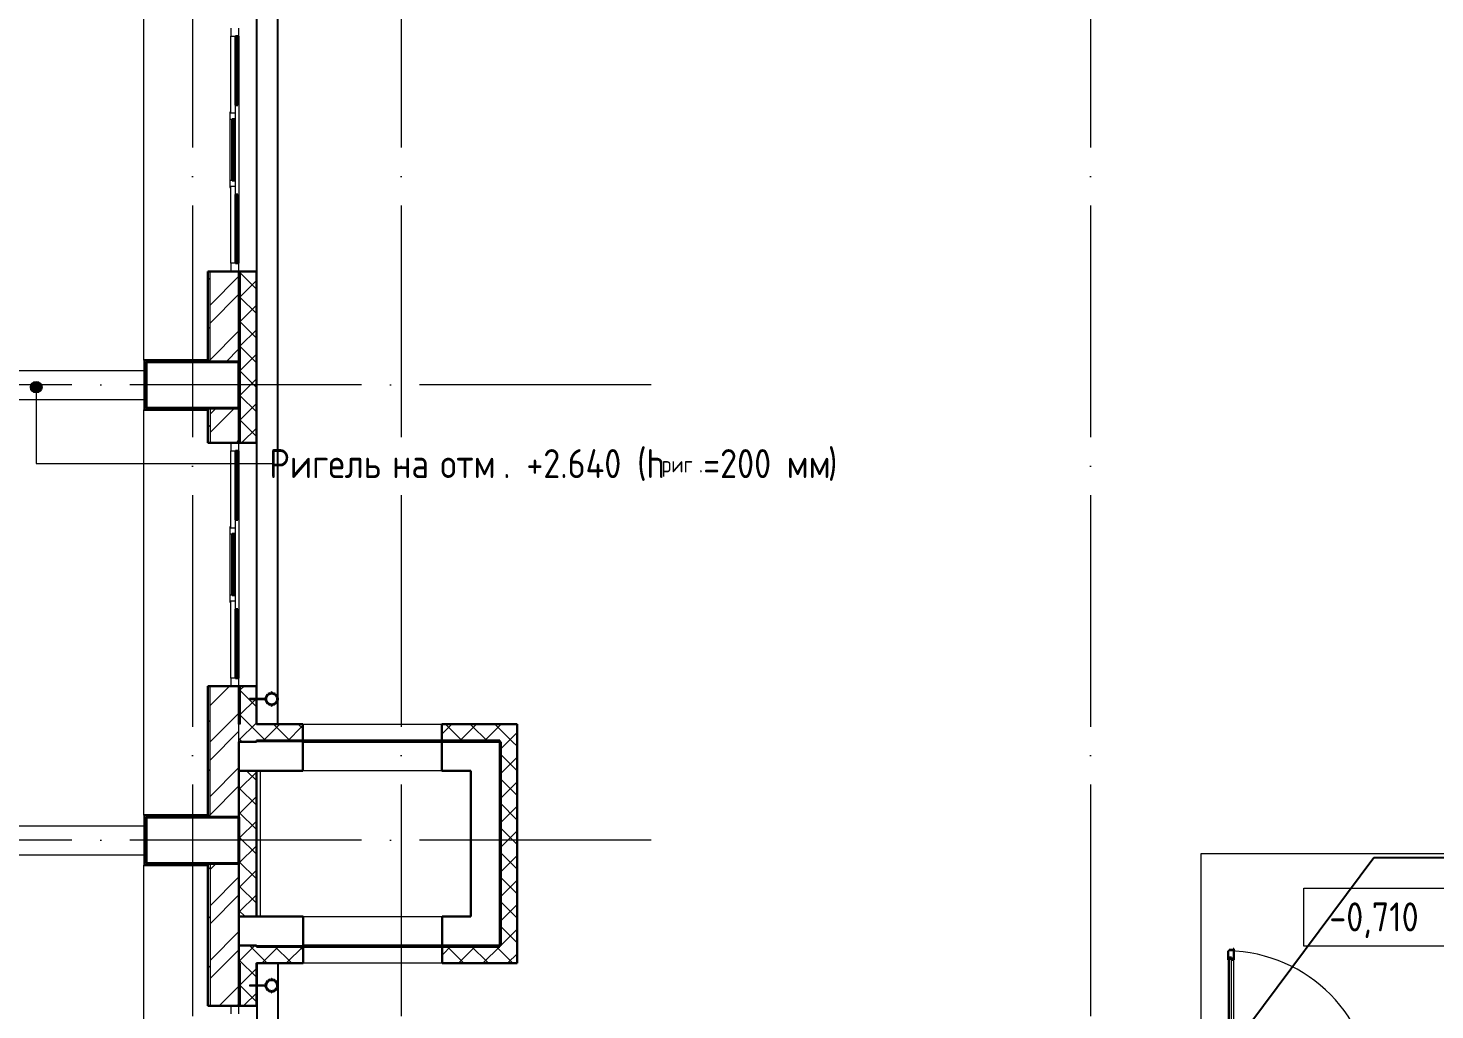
# Model space of a CAD drawing. Header units: millimetres. Extents: x -695119 to 412940, y -249585 to 622758.
# Drawn here: x 13122 to 25263, y 78940 to 87415 of the extents above; entities that cross this region are included whole.
import ezdxf
from ezdxf import colors
from ezdxf.entities.mleader import LeaderData, LeaderLine
from ezdxf.math import Vec2, Vec3

# ---------------------------------------------------------------- set-up
doc = ezdxf.new("R2010")
doc.units = ezdxf.units.MM
for name, pattern in [('ADSK_Линия сетки', [25, 20, -2.5, 0, -2.5]), ('ADSK_Сверху', [450, 300, -150]), ('Сверху', [3.96875, 2.38125, -1.5875])]:
    doc.linetypes.add(name, pattern=pattern)
for name, color, linetype, lineweight in [('_ Окна', 252, 'Continuous', 30), ('Аннотация', 252, 'Continuous', 18), ('Двери', 8, 'Continuous', 9), ('Линии', 7, 'Continuous', 9), ('Несущие колонны', 252, 'Continuous', 18), ('Обобщенные модели', 8, 'Continuous', 18), ('Ограждение', 8, 'Continuous', 9), ('Окна', 252, 'Continuous', 9), ('Оси', 252, 'Continuous', 9), ('Отметки', 252, 'Continuous', 9), ('Перекрытие', 252, 'Continuous', 18), ('Стены внутренние', 252, 'Continuous', 18), ('Стены наружные', 252, 'Continuous', 18), ('Стены штриховка', 7, 'Continuous', 9)]:
    doc.layers.add(name, color=color, linetype=linetype, lineweight=lineweight)
doc.layers.add('Двери открывание', color=7, linetype='Continuous', lineweight=9, true_color=0xc0c0c0)
doc.layers.add('Стены', color=194, linetype='Continuous')
doc.styles.add('GOST Common_3', font='', dxfattribs={"height": 3.5})
doc.styles.add('GOST Common_5', font='', dxfattribs={"width": 0.9, "height": 200})
doc.styles.add('GOST-2.304_Type-B_shrink', font='', dxfattribs={"width": 0.8})
doc.styles.get('GOST Common_3').set_extended_font_data('GOST type B')
doc.styles.get('GOST Common_5').set_extended_font_data('GOST type B')
doc.styles.get('GOST-2.304_Type-B_shrink').set_extended_font_data('GOST type B')

# ---------------------------------------------------------------- blocks, each defined once
blk = doc.blocks.new('1 этаж')
at = {"layer": 'Аннотация', "lineweight": 9, "true_color": 0x636466}
h = blk.add_hatch(color=251, dxfattribs=at)
edge = h.paths.add_edge_path()
edge.add_arc((-31758, 3139), 50, 0, 360)
at = {"layer": 'Обобщенные модели', "lineweight": 9, "true_color": 0x636466}
h = blk.add_hatch(dxfattribs=at)
h.set_pattern_fill('FP_7', color=251, style=0, pattern_type=2)
h.set_pattern_definition([(45, (-32121.82, 98), (-106.066, 106.066), [])])
h.paths.add_polyline_path([(-29735, -2075), (-29712, -2074), (-29694, -2064), (-29680, -2046), (-29676, -2027), (-29682, -2004), (-29696, -1987), (-29716, -1978), (-29739, -1979), (-29758, -1989), (-29771, -2007), (-29776, -2027), (-29770, -2049), (-29755, -2067), (-29738, -2075)])
at = {"layer": '_ Окна', "color": 251, "lineweight": 18, "true_color": 0x636466}
for p, q in [((-30078, 6238), (-30078, 6168)), ((-30008, 6168), (-30008, 6238)), ((-30078, 6168), (-30038, 6168)), ((-30018, 6168), (-30008, 6168)), ((-30078, 5513), (-30088, 5513)), ((-30088, 5513), (-30088, 5453)), ((-30078, 5503), (-30078, 5513)), ((-30038, 5503), (-30078, 5503)), ((-30038, 5453), (-30038, 5503)), ((-30088, 5453), (-30038, 5453)), ((-30038, 4923), (-30088, 4923)), ((-30088, 4923), (-30088, 4863)), ((-30088, 4863), (-30078, 4863)), ((-30078, 4863), (-30078, 4873)), ((-30078, 4873), (-30038, 4873)), ((-30038, 4873), (-30038, 4923)), ((-30038, 4208), (-30078, 4208)), ((-30078, 4208), (-30078, 4138)), ((-30008, 4208), (-30018, 4208)), ((-30008, 4138), (-30008, 4208)), ((-30078, 2658), (-30078, 2588)), ((-30078, 2588), (-30038, 2588)), ((-30018, 2588), (-30008, 2588)), ((-30008, 2588), (-30008, 2658)), ((-30078, 1933), (-30088, 1933)), ((-30088, 1933), (-30088, 1873)), ((-30088, 1873), (-30038, 1873)), ((-30078, 1923), (-30078, 1933)), ((-30038, 1923), (-30078, 1923)), ((-30038, 1873), (-30038, 1923)), ((-30038, 1343), (-30088, 1343)), ((-30088, 1343), (-30088, 1283)), ((-30038, 1293), (-30038, 1343)), ((-30088, 1283), (-30078, 1283)), ((-30078, 1283), (-30078, 1293)), ((-30078, 1293), (-30038, 1293)), ((-30038, 628), (-30078, 628)), ((-30078, 628), (-30078, 558)), ((-30008, 628), (-30018, 628)), ((-30008, 558), (-30008, 628)), ((-30078, -2202), (-30078, -2272)), ((-30008, -2272), (-30008, -2202))]:
    blk.add_line(p, q, dxfattribs=at)
at = {"layer": '_ Окна', "color": 251, "true_color": 0x636466}
for p, q in [((-30038, 6168), (-30038, 5573)), ((-30018, 6168), (-30038, 6168)), ((-30018, 5573), (-30018, 6168)), ((-30038, 5573), (-30018, 5573)), ((-30068, 5453), (-30068, 4923)), ((-30048, 5453), (-30068, 5453)), ((-30048, 4923), (-30048, 5453)), ((-30068, 4923), (-30048, 4923)), ((-30038, 4803), (-30038, 4208)), ((-30018, 4803), (-30038, 4803)), ((-30018, 4208), (-30018, 4803)), ((-30038, 4208), (-30018, 4208)), ((-30038, 2588), (-30038, 1993)), ((-30018, 2588), (-30038, 2588)), ((-30018, 1993), (-30018, 2588)), ((-30038, 1993), (-30018, 1993)), ((-30068, 1873), (-30068, 1343)), ((-30048, 1873), (-30068, 1873)), ((-30048, 1343), (-30048, 1873)), ((-30068, 1343), (-30048, 1343)), ((-30038, 1223), (-30038, 628)), ((-30018, 1223), (-30038, 1223)), ((-30018, 628), (-30018, 1223)), ((-30038, 628), (-30018, 628))]:
    blk.add_line(p, q, dxfattribs=at)
at = {"layer": 'Аннотация', "color": 251, "lineweight": 9, "true_color": 0x636466}
for p, q in [((-31758, 3139), (-31758, 2479)), ((-31758, 2479), (-29724, 2479))]:
    blk.add_line(p, q, dxfattribs=at)
at = {"layer": 'Аннотация', "color": 251, "lineweight": 20, "true_color": 0x636466}
for p, q in [((-20819, -1686), (-20819, -1186)), ((-20819, -1186), (-19519, -1186)), ((-19519, -1686), (-20819, -1686))]:
    blk.add_line(p, q, dxfattribs=at)
at = {"layer": 'Аннотация', "color": 251, "lineweight": 9, "true_color": 0x636466}
blk.add_circle((-31758, 3139), 50, dxfattribs=at)
at = {"layer": 'Двери', "color": 251, "lineweight": 30, "true_color": 0x636466}
for p, q in [((-21463, -1728), (-21471, -1728)), ((-21471, -1728), (-21471, -1804)), ((-21462, -1804), (-21471, -1804)), ((-21429, -1719), (-21463, -1719)), ((-21463, -1719), (-21463, -1728)), ((-21462, -1786), (-21462, -1804)), ((-21441, -1786), (-21462, -1786)), ((-21441, -1804), (-21441, -1786)), ((-21421, -1804), (-21441, -1804)), ((-21421, -1710), (-21429, -1710)), ((-21429, -1710), (-21429, -1719)), ((-21421, -1804), (-21421, -1710))]:
    blk.add_line(p, q, dxfattribs=at)
at = {"layer": 'Двери', "color": 251, "true_color": 0x636466}
for p, q in [((-21471, -1804), (-21471, -2900)), ((-21462, -1786), (-21462, -2918)), ((-21441, -1786), (-21462, -1786)), ((-21441, -2918), (-21441, -1786)), ((-21421, -2900), (-21421, -1804))]:
    blk.add_line(p, q, dxfattribs=at)
at = {"layer": 'Двери открывание', "color": 251, "true_color": 0x636466}
blk.add_arc((-21489, -2994), 1266, 0, 89.1853, dxfattribs=at)
at = {"layer": 'Линии', "color": 251, "linetype": 'ADSK_Сверху', "ltscale": 100, "true_color": 0x636466}
for p, q in [((-32558, 3283), (-30808, 3283)), ((-32558, 3033), (-30808, 3033)), ((-32558, -647), (-30808, -647)), ((-32558, -897), (-30808, -897))]:
    blk.add_line(p, q, dxfattribs=at)
at = {"layer": 'Несущие колонны', "color": 251, "lineweight": 40, "true_color": 0x636466}
for p, q in [((-30808, 3358), (-30008, 3358)), ((-30808, 2958), (-30808, 3358)), ((-30258, 3358), (-30808, 3358)), ((-30808, 3358), (-30808, 2958)), ((-30008, 3358), (-30008, 2958)), ((-30008, 2958), (-30008, 3358)), ((-30008, 2958), (-30808, 2958)), ((-30808, 2958), (-30258, 2958)), ((-30808, -572), (-30008, -572)), ((-30808, -972), (-30808, -572)), ((-30258, -572), (-30808, -572)), ((-30808, -572), (-30808, -972)), ((-30008, -572), (-30008, -972)), ((-30008, -972), (-30008, -572)), ((-30008, -972), (-30808, -972)), ((-30808, -972), (-30258, -972))]:
    blk.add_line(p, q, dxfattribs=at)
at = {"layer": 'Несущие колонны', "color": 251, "true_color": 0x636466}
for p, q in [((-30008, 3358), (-30258, 3358)), ((-30258, 2958), (-30008, 2958)), ((-30008, -572), (-30258, -572)), ((-30258, -972), (-30008, -972))]:
    blk.add_line(p, q, dxfattribs=at)
at = {"layer": 'Обобщенные модели', "color": 251, "true_color": 0x636466}
for p, q in [((-29725, 509), (-29727, 509)), ((-29727, 509), (-29727, 499)), ((-29725, 509), (-29727, 509)), ((-29727, 509), (-29727, 499)), ((-29725, 509), (-29727, 509)), ((-29727, 509), (-29727, 499)), ((-29725, 509), (-29727, 509)), ((-29727, 509), (-29727, 499)), ((-29727, 497), (-29727, 499)), ((-29725, 497), (-29727, 497)), ((-29725, 499), (-29725, 509)), ((-29725, 499), (-29725, 509)), ((-29725, 499), (-29725, 509)), ((-29725, 499), (-29725, 509)), ((-29725, 499), (-29725, 497)), ((-29778, 451), (-29918, 451)), ((-29918, 451), (-29918, 444)), ((-29918, 444), (-29778, 444)), ((-29778, 448), (-29778, 451)), ((-29778, 444), (-29778, 447)), ((-29727, 395), (-29727, 397)), ((-29727, 397), (-29725, 397)), ((-29727, 395), (-29727, 385)), ((-29727, 395), (-29727, 385)), ((-29727, 395), (-29727, 385)), ((-29727, 395), (-29727, 385)), ((-29727, 385), (-29725, 385)), ((-29727, 385), (-29725, 385)), ((-29727, 385), (-29725, 385)), ((-29727, 385), (-29725, 385)), ((-29725, 397), (-29725, 395)), ((-29725, 385), (-29725, 395)), ((-29725, 385), (-29725, 395)), ((-29725, 385), (-29725, 395)), ((-29725, 385), (-29725, 395)), ((-29778, -2023), (-29918, -2023)), ((-29918, -2023), (-29918, -2030)), ((-29918, -2030), (-29778, -2030)), ((-29778, -2026), (-29778, -2023)), ((-29778, -2030), (-29778, -2028)), ((-29725, -1965), (-29727, -1965)), ((-29727, -1965), (-29727, -1975)), ((-29725, -1965), (-29727, -1965)), ((-29727, -1965), (-29727, -1975)), ((-29725, -1965), (-29727, -1965)), ((-29727, -1965), (-29727, -1975)), ((-29725, -1965), (-29727, -1965)), ((-29727, -1965), (-29727, -1975)), ((-29727, -1977), (-29727, -1975)), ((-29725, -1977), (-29727, -1977)), ((-29725, -1975), (-29725, -1965)), ((-29725, -1975), (-29725, -1965)), ((-29725, -1975), (-29725, -1965)), ((-29725, -1975), (-29725, -1965)), ((-29725, -1975), (-29725, -1977)), ((-29727, -2079), (-29727, -2077)), ((-29727, -2077), (-29725, -2077)), ((-29727, -2079), (-29727, -2089)), ((-29727, -2079), (-29727, -2089)), ((-29727, -2079), (-29727, -2089)), ((-29727, -2079), (-29727, -2089)), ((-29727, -2089), (-29725, -2089)), ((-29727, -2089), (-29725, -2089)), ((-29727, -2089), (-29725, -2089)), ((-29727, -2089), (-29725, -2089)), ((-29725, -2077), (-29725, -2079)), ((-29725, -2089), (-29725, -2079)), ((-29725, -2089), (-29725, -2079)), ((-29725, -2089), (-29725, -2079)), ((-29725, -2089), (-29725, -2079))]:
    blk.add_line(p, q, dxfattribs=at)
for centre, radius, start, end in [((-29726, 447), 52, 0, 180), ((-29726, 447), 50, 0, 180), ((-29726, 447), 52, 180, 0), ((-29726, 447), 50, 180, 0), ((-29726, -2027), 52, 0, 180), ((-29726, -2027), 52, 180, 0), ((-29726, -2027), 50, 0, 180), ((-29726, -2027), 50, 180, 0)]:
    blk.add_arc(centre, radius, start, end, dxfattribs=at)
at = {"layer": 'Обобщенные модели', "color": 251, "lineweight": 40, "true_color": 0x636466}
for centre, start, end in [((-29726, 447), 103.6312, 126.2008), ((-29726, 447), 78.9964, 101.0036), ((-29726, 447), 53.7992, 76.3688), ((-29726, 447), 156.6941, 180), ((-29726, 447), 180, 203.2716), ((-29726, 447), 130.583, 152.8285), ((-29726, 447), 207.1715, 229.417), ((-29726, 447), 233.7992, 256.3688), ((-29726, 447), 258.9964, 281.0036), ((-29726, 447), 283.6312, 306.2008), ((-29726, 447), 27.1715, 49.417), ((-29726, 447), 310.583, 332.8285), ((-29726, 447), 0, 23.3059), ((-29726, 447), 336.7284, 0), ((-29726, -2027), 156.6941, 180), ((-29726, -2027), 180, 203.3059), ((-29726, -2027), 130.583, 152.8285), ((-29726, -2027), 207.1715, 229.417), ((-29726, -2027), 103.6312, 126.2008), ((-29726, -2027), 78.9964, 101.0036), ((-29726, -2027), 53.7992, 76.3688), ((-29726, -2027), 27.1715, 49.417), ((-29726, -2027), 310.583, 332.8285), ((-29726, -2027), 0, 23.3059), ((-29726, -2027), 336.6941, 0), ((-29726, -2027), 233.7992, 256.3688), ((-29726, -2027), 258.9964, 281.0036), ((-29726, -2027), 283.6312, 306.2008)]:
    blk.add_arc(centre, 50, start, end, dxfattribs=at)
at = {"layer": 'Ограждение', "color": 251, "true_color": 0x636466}
for p, q in [((-30828, 3373), (-30828, 6973)), ((-30823, 3373), (-30828, 3373)), ((-30828, 2943), (-30823, 2943)), ((-30828, -557), (-30828, 2943)), ((-30823, -557), (-30828, -557)), ((-30828, -987), (-30823, -987)), ((-30828, -4377), (-30828, -987))]:
    blk.add_line(p, q, dxfattribs=at)
at = {"layer": 'Окна', "color": 251, "true_color": 0x636466}
for p, q in [((-30078, 5513), (-30078, 6168)), ((-30008, 6168), (-30008, 4208)), ((-30038, 5503), (-30038, 5573)), ((-30088, 5453), (-30088, 4923)), ((-30038, 4923), (-30038, 5453)), ((-30078, 4208), (-30078, 4863)), ((-30038, 4803), (-30038, 4873)), ((-30078, 1933), (-30078, 2588)), ((-30008, 2588), (-30008, 628)), ((-30038, 1923), (-30038, 1993)), ((-30088, 1873), (-30088, 1343)), ((-30038, 1343), (-30038, 1873)), ((-30078, 628), (-30078, 1283)), ((-30038, 1223), (-30038, 1293)), ((-29458, -172), (-29458, 78)), ((-28258, 78), (-28258, -172)), ((-29455, -1682), (-29455, -1432)), ((-28255, -1432), (-28255, -1682))]:
    blk.add_line(p, q, dxfattribs=at)
at = {"layer": 'Окна', "color": 251, "linetype": 'Сверху', "true_color": 0x636466}
for p, q in [((-29458, 78), (-28258, 78)), ((-28258, -172), (-29458, -172)), ((-29455, -1432), (-28255, -1432)), ((-28255, -1682), (-29455, -1682))]:
    blk.add_line(p, q, dxfattribs=at)
at = {"layer": 'Оси', "color": 251, "linetype": 'ADSK_Линия сетки', "ltscale": 100, "true_color": 0x636466}
for p, q in [((-30408, 32209), (-30408, -33768)), ((-28608, 32209), (-28608, -33768)), ((-22658, 32209), (-22658, -32498)), ((-26450, 3158), (-72530, 3158)), ((-26450, -772), (-72530, -772))]:
    blk.add_line(p, q, dxfattribs=at)
at = {"layer": 'Перекрытие', "color": 251, "ltscale": 100, "true_color": 0x636466}
for p, q in [((-29826, -172), (-29826, -1432)), ((-17953, -890), (-21708, -890)), ((-21708, -890), (-21708, -2840))]:
    blk.add_line(p, q, dxfattribs=at)
at = {"layer": 'Стены', "color": 251, "true_color": 0x636466}
for p, q in [((-29673, 230), (-29673, 11056)), ((-29853, 450), (-29853, 10929)), ((-29853, 230), (-29853, 445)), ((-29853, -1834), (-29853, -2024)), ((-29673, -1834), (-29673, -4640)), ((-29853, -2030), (-29853, -4640))]:
    blk.add_line(p, q, dxfattribs=at)
at = {"layer": 'Стены внутренние', "color": 251, "true_color": 0x636466}
for p, q in [((-29856, 6238), (-29856, 4138)), ((-29856, 2658), (-29856, 558)), ((-29458, 230), (-28258, 230)), ((-28255, -1834), (-29455, -1834)), ((-29856, -2202), (-29856, -4302))]:
    blk.add_line(p, q, dxfattribs=at)
at = {"layer": 'Стены внутренние', "color": 251, "lineweight": 30, "true_color": 0x636466}
for p, q in [((-29856, 4138), (-29998, 4138)), ((-29856, 2658), (-29856, 4138)), ((-29998, 2658), (-29856, 2658)), ((-29856, 558), (-29998, 558)), ((-29856, 450), (-29856, 558)), ((-29856, 230), (-29856, 445)), ((-29458, 230), (-29856, 230)), ((-29458, 78), (-29458, 230)), ((-27606, 230), (-28258, 230)), ((-28258, 230), (-28258, 78)), ((-27606, -1834), (-27606, 230)), ((-30008, 78), (-29856, 78)), ((-30008, -172), (-30008, -1432)), ((-29858, -172), (-30008, -172)), ((-29858, -1432), (-29858, -172)), ((-30008, -1432), (-29858, -1432)), ((-29856, -1682), (-30008, -1682)), ((-29455, -1834), (-29455, -1682)), ((-28255, -1682), (-28255, -1834)), ((-29856, -2024), (-29856, -1834)), ((-29856, -1834), (-29455, -1834)), ((-28255, -1834), (-27606, -1834)), ((-29856, -2202), (-29856, -2029)), ((-29998, -2202), (-29856, -2202))]:
    blk.add_line(p, q, dxfattribs=at)
at = {"layer": 'Стены внутренние', "color": 251, "linetype": 'Continuous', "lineweight": 9, "true_color": 0x636466}
for p, q in [((-29998, 4131), (-29993, 4136)), ((-29858, 3986), (-29998, 4126)), ((-29998, 3919), (-29858, 4059)), ((-29858, 3774), (-29998, 3914)), ((-29998, 3707), (-29858, 3847)), ((-29858, 3857), (-29856, 3857)), ((-29858, 3562), (-29998, 3702)), ((-29998, 3495), (-29858, 3635)), ((-29858, 3349), (-29998, 3489)), ((-29998, 3283), (-29858, 3423)), ((-29858, 3451), (-29856, 3451)), ((-29858, 3137), (-29998, 3277)), ((-29998, 3071), (-29858, 3211)), ((-29858, 2925), (-29998, 3065)), ((-29858, 3146), (-29856, 3146)), ((-29998, 2858), (-29858, 2998)), ((-29858, 2713), (-29998, 2853)), ((-29984, 2660), (-29858, 2786)), ((-29858, 2740), (-29856, 2740)), ((-29882, 2660), (-29883, 2658)), ((-29998, 525), (-29966, 556)), ((-29858, 380), (-29998, 520)), ((-29857, 504), (-29856, 504)), ((-29998, 313), (-29866, 444)), ((-29860, 451), (-29858, 453)), ((-29858, 167), (-29998, 307)), ((-30008, 91), (-29858, 241)), ((-29769, 78), (-29858, 167)), ((-29808, 78), (-29658, 228)), ((-29557, 78), (-29707, 228)), ((-29596, 78), (-29460, 214)), ((-29525, 230), (-29526, 228)), ((-29460, 194), (-29494, 228)), ((-29460, 200), (-29458, 200)), ((-28258, 144), (-28173, 228)), ((-28258, 200), (-28256, 200)), ((-28256, 219), (-28256, 220)), ((-28072, 78), (-28222, 228)), ((-28111, 78), (-27961, 228)), ((-27859, 78), (-28009, 228)), ((-27899, 78), (-27749, 228)), ((-27883, 230), (-27884, 228)), ((-27647, 78), (-27797, 228)), ((-27687, 78), (-27608, 157)), ((-29981, 78), (-30008, 105)), ((-27758, 7), (-27687, 78)), ((-27608, 39), (-27647, 78)), ((-27608, -173), (-27758, -23)), ((-27758, -205), (-27608, -55)), ((-30008, -334), (-29858, -184)), ((-29858, -257), (-29943, -172)), ((-27608, -386), (-27758, -236)), ((-29858, -469), (-30008, -319)), ((-27758, -417), (-27608, -267)), ((-30008, -546), (-29858, -396)), ((-27608, -598), (-27758, -448)), ((-27758, -629), (-27608, -479)), ((-29858, -681), (-30008, -531)), ((-30008, -758), (-29858, -608)), ((-27608, -810), (-27758, -660)), ((-27758, -841), (-27608, -691)), ((-27606, -704), (-27608, -700)), ((-29858, -893), (-30008, -743)), ((-30008, -970), (-29858, -820)), ((-29858, -1105), (-30008, -955)), ((-27608, -1022), (-27758, -872)), ((-27758, -1053), (-27608, -903)), ((-30008, -1182), (-29858, -1032)), ((-27608, -1234), (-27758, -1084)), ((-29858, -1317), (-30008, -1167)), ((-27758, -1266), (-27608, -1116)), ((-30008, -1394), (-29858, -1244)), ((-27608, -1446), (-27758, -1296)), ((-27758, -1478), (-27608, -1328)), ((-29956, -1432), (-30008, -1380)), ((-27608, -1658), (-27758, -1508)), ((-27758, -1690), (-27608, -1540)), ((-30008, -1818), (-29871, -1682)), ((-29858, -1742), (-29918, -1682)), ((-29809, -1832), (-29659, -1682)), ((-29556, -1832), (-29706, -1682)), ((-29597, -1832), (-29455, -1690)), ((-29455, -1720), (-29494, -1682)), ((-28253, -1761), (-28174, -1682)), ((-28071, -1832), (-28221, -1682)), ((-28112, -1832), (-27962, -1682)), ((-27859, -1832), (-28009, -1682)), ((-27900, -1832), (-27758, -1690)), ((-27758, -1720), (-27797, -1682)), ((-29858, -1954), (-30008, -1804)), ((-29768, -1832), (-29858, -1742)), ((-27647, -1832), (-27758, -1720)), ((-27688, -1832), (-27608, -1752)), ((-29998, -2021), (-29858, -1881)), ((-29683, -1832), (-29650, -1832)), ((-29534, -1834), (-29535, -1832)), ((-28127, -1834), (-28128, -1832)), ((-28058, -1832), (-28024, -1832)), ((-27783, -1832), (-27784, -1834)), ((-29858, -2166), (-29998, -2026)), ((-29965, -2200), (-29858, -2093)), ((-29858, -2137), (-29856, -2137)), ((-29990, -2200), (-29991, -2202))]:
    blk.add_line(p, q, dxfattribs=at)
at = {"layer": 'Стены наружные', "color": 251, "lineweight": 30, "true_color": 0x636466}
for p, q in [((-29998, 4138), (-30278, 4138)), ((-30278, 4138), (-30278, 3373)), ((-30008, 4138), (-30008, 2658)), ((-30823, 3373), (-30823, 2943)), ((-30278, 3373), (-30823, 3373)), ((-30808, 2958), (-30808, 3358)), ((-30808, 3358), (-30258, 3358)), ((-30273, 2943), (-30823, 2943)), ((-30258, 2958), (-30808, 2958)), ((-30278, 2943), (-30278, 2658)), ((-30278, 2658), (-29998, 2658)), ((-29998, 558), (-30278, 558)), ((-30278, 558), (-30278, -557)), ((-30008, 230), (-30008, 558)), ((-30008, -572), (-30008, 78)), ((-30008, 78), (-30008, -172)), ((-27758, 88), (-29856, 88)), ((-29856, 88), (-29856, 78)), ((-29458, -172), (-29458, 78)), ((-29458, 78), (-27758, 78)), ((-28258, 78), (-28258, -172)), ((-27758, -1682), (-27758, 88)), ((-27748, -1682), (-27748, 78)), ((-29858, -172), (-29458, -172)), ((-28258, -172), (-28008, -172)), ((-28008, -172), (-28008, -1432)), ((-30823, -557), (-30823, -987)), ((-30278, -557), (-30823, -557)), ((-30808, -972), (-30808, -572)), ((-30808, -572), (-30258, -572)), ((-30273, -987), (-30823, -987)), ((-30258, -972), (-30808, -972)), ((-30278, -987), (-30278, -2202)), ((-30008, -2202), (-30008, -972)), ((-30008, -1432), (-30008, -1682)), ((-29455, -1432), (-29858, -1432)), ((-29455, -1682), (-29455, -1432)), ((-28008, -1432), (-28255, -1432)), ((-28255, -1432), (-28255, -1682)), ((-29856, -1682), (-29856, -1692)), ((-29856, -1692), (-27758, -1692)), ((-27748, -1682), (-29455, -1682)), ((-30008, -1834), (-30008, -2202)), ((-30278, -2202), (-30008, -2202)), ((-30008, -2202), (-29998, -2202))]:
    blk.add_line(p, q, dxfattribs=at)
at = {"layer": 'Стены наружные', "color": 251, "linetype": 'Continuous', "lineweight": 9, "true_color": 0x636466}
for p, q in [((-30278, 4134), (-30274, 4138)), ((-30278, 4063), (-30273, 4068)), ((-30273, 4068), (-30258, 4083)), ((-30258, 3848), (-30008, 4098)), ((-29998, 4098), (-30008, 4098)), ((-30278, 3993), (-30273, 3998)), ((-30278, 3922), (-30273, 3927)), ((-30258, 3691), (-30008, 3941)), ((-29998, 3998), (-30008, 3998)), ((-29998, 3898), (-30008, 3898)), ((-30278, 3851), (-30273, 3856)), ((-30278, 3781), (-30273, 3786)), ((-29998, 3798), (-30008, 3798)), ((-30278, 3710), (-30273, 3715)), ((-30278, 3639), (-30273, 3644)), ((-30273, 3644), (-30258, 3659)), ((-29998, 3698), (-30008, 3698)), ((-30278, 3568), (-30273, 3573)), ((-30258, 3376), (-30008, 3626)), ((-29998, 3598), (-30008, 3598)), ((-30278, 3498), (-30273, 3503)), ((-30278, 3427), (-30273, 3432)), ((-30119, 3358), (-30008, 3469)), ((-29998, 3498), (-30008, 3498)), ((-30559, 3358), (-30544, 3373)), ((-29998, 3398), (-30008, 3398)), ((-29998, 3298), (-30008, 3298)), ((-29998, 3198), (-30008, 3198)), ((-30823, 3094), (-30808, 3109)), ((-29998, 3098), (-30008, 3098)), ((-30549, 2943), (-30534, 2958)), ((-30278, 2932), (-30273, 2937)), ((-30258, 2905), (-30204, 2958)), ((-30258, 2748), (-30047, 2958)), ((-29998, 2998), (-30008, 2998)), ((-30278, 2861), (-30273, 2866)), ((-30278, 2791), (-30273, 2796)), ((-30273, 2796), (-30258, 2811)), ((-29998, 2898), (-30008, 2898)), ((-29998, 2798), (-30008, 2798)), ((-30278, 2720), (-30273, 2725)), ((-30033, 2658), (-30008, 2683)), ((-29998, 2698), (-30008, 2698)), ((-30278, 528), (-30273, 533)), ((-30258, 548), (-30247, 558)), ((-30258, 390), (-30090, 558)), ((-29998, 498), (-30008, 498)), ((-30278, 457), (-30273, 462)), ((-30278, 386), (-30273, 391)), ((-29998, 398), (-30008, 398)), ((-30278, 316), (-30273, 321)), ((-30278, 245), (-30273, 250)), ((-30273, 250), (-30258, 265)), ((-30258, 76), (-30008, 326)), ((-29998, 298), (-30008, 298)), ((-30278, 174), (-30273, 179)), ((-30258, -81), (-30008, 169)), ((-30278, 104), (-30273, 109)), ((-30278, 33), (-30273, 38)), ((-30278, -38), (-30273, -33)), ((-30278, -109), (-30273, -104)), ((-27748, -2), (-27758, -2)), ((-27748, -102), (-27758, -102)), ((-30278, -179), (-30273, -174)), ((-30273, -174), (-30258, -159)), ((-30258, -395), (-30008, -145)), ((-27748, -202), (-27758, -202)), ((-30278, -250), (-30273, -245)), ((-30278, -321), (-30273, -316)), ((-30258, -552), (-30008, -302)), ((-27748, -302), (-27758, -302)), ((-30278, -391), (-30273, -386)), ((-30278, -462), (-30273, -457)), ((-27748, -402), (-27758, -402)), ((-30670, -572), (-30655, -557)), ((-30278, -533), (-30273, -528)), ((-27748, -502), (-27758, -502)), ((-27748, -602), (-27758, -602)), ((-30823, -724), (-30808, -709)), ((-27748, -702), (-27758, -702)), ((-27748, -802), (-27758, -802)), ((-27748, -902), (-27758, -902)), ((-30661, -987), (-30646, -972)), ((-30278, -1028), (-30273, -1023)), ((-30273, -1023), (-30258, -1008)), ((-30258, -1024), (-30206, -972)), ((-30258, -1338), (-30008, -1088)), ((-27748, -1002), (-27758, -1002)), ((-30278, -1099), (-30273, -1094)), ((-30278, -1169), (-30273, -1164)), ((-27748, -1102), (-27758, -1102)), ((-27748, -1202), (-27758, -1202)), ((-30278, -1240), (-30273, -1235)), ((-30278, -1311), (-30273, -1306)), ((-30258, -1495), (-30008, -1245)), ((-27748, -1302), (-27758, -1302)), ((-30278, -1381), (-30273, -1376)), ((-30278, -1452), (-30273, -1447)), ((-30273, -1447), (-30258, -1432)), ((-27748, -1402), (-27758, -1402)), ((-30278, -1523), (-30273, -1518)), ((-30258, -1810), (-30008, -1560)), ((-27748, -1502), (-27758, -1502)), ((-30278, -1594), (-30273, -1589)), ((-30278, -1664), (-30273, -1659)), ((-27748, -1602), (-27758, -1602)), ((-30278, -1735), (-30273, -1730)), ((-30278, -1806), (-30273, -1801)), ((-30258, -1967), (-30008, -1717)), ((-30278, -1876), (-30273, -1871)), ((-30278, -1947), (-30273, -1942)), ((-30273, -1871), (-30258, -1856)), ((-29998, -1902), (-30008, -1902)), ((-30278, -2018), (-30273, -2013)), ((-30178, -2202), (-30008, -2031)), ((-29998, -2002), (-30008, -2002)), ((-30278, -2088), (-30273, -2083)), ((-30278, -2159), (-30273, -2154)), ((-29998, -2102), (-30008, -2102)), ((-30021, -2202), (-30008, -2188))]:
    blk.add_line(p, q, dxfattribs=at)
at = {"layer": 'Стены наружные', "color": 251, "true_color": 0x636466}
for p, q in [((-30258, 3358), (-30008, 3358)), ((-30008, 2958), (-30258, 2958)), ((-29458, 78), (-29856, 78)), ((-28258, -172), (-29458, -172)), ((-30258, -572), (-30008, -572)), ((-30008, -972), (-30258, -972)), ((-29455, -1432), (-28255, -1432)), ((-29856, -1682), (-29455, -1682))]:
    blk.add_line(p, q, dxfattribs=at)
at = {"layer": 'Стены штриховка', "color": 251, "true_color": 0x636466}
for p, q in [((-30273, 4138), (-30273, 3373)), ((-30258, 3358), (-30258, 4138)), ((-29998, 4138), (-29998, 2658)), ((-29858, 4136), (-29998, 4136)), ((-29858, 2660), (-29858, 4136)), ((-30278, 3373), (-30258, 3373)), ((-30273, 2658), (-30273, 2958)), ((-30258, 2958), (-30258, 2658)), ((-29998, 2660), (-29858, 2660)), ((-30273, 558), (-30273, -557)), ((-30258, -572), (-30258, 558)), ((-29998, 558), (-29998, 230)), ((-29858, 556), (-29998, 556)), ((-29858, 450), (-29858, 556)), ((-29858, 228), (-29858, 445)), ((-30008, 78), (-30008, 230)), ((-29998, 230), (-30008, 230)), ((-29460, 228), (-29858, 228)), ((-29856, 230), (-29856, 228)), ((-29460, 154), (-29460, 228)), ((-29460, 154), (-29458, 154)), ((-28258, 154), (-28256, 154)), ((-28256, 228), (-28256, 154)), ((-27606, 228), (-28256, 228)), ((-27608, -1834), (-27608, 230)), ((-27748, 78), (-27758, 78)), ((-30278, -557), (-30258, -557)), ((-30273, -2202), (-30273, -972)), ((-30258, -972), (-30258, -2202)), ((-27758, -1692), (-27758, -1682)), ((-29455, -1758), (-29457, -1758)), ((-29457, -1832), (-29457, -1758)), ((-28253, -1758), (-28255, -1758)), ((-28253, -1758), (-28253, -1832)), ((-29998, -1834), (-30008, -1834)), ((-29998, -1834), (-29998, -2202)), ((-29858, -2024), (-29858, -1832)), ((-29858, -1832), (-29457, -1832)), ((-29856, -1832), (-29856, -1834)), ((-28253, -1832), (-27606, -1832)), ((-29858, -2200), (-29858, -2029)), ((-29998, -2200), (-29858, -2200))]:
    blk.add_line(p, q, dxfattribs=at)
at = {"layer": 'Аннотация', "color": 251, "true_color": 0x636466, "width": 0.9}
for s, height, style, p in [('Ригель', 250, 'GOST Common_3', (-29746, 2354)), ('. +2.640 (h', 250, 'GOST Common_3', (-27728, 2354)), ('=200', 250, 'GOST Common_3', (-26002, 2354)), (')', 250, 'GOST Common_3', (-24924, 2354)), ('на', 250, 'GOST Common_3', (-28686, 2354)), ('отм', 250, 'GOST Common_3', (-28270, 2354)), ('риг', 138.8, 'GOST Common_5', (-26361, 2403)), ('мм', 250, 'GOST Common_3', (-25281, 2354)), ('.', 139, 'GOST Common_5', (-26039, 2403))]:
    blk.add_text(s, height=height, dxfattribs=dict(at, style=style)).set_placement(p)
at = {"layer": 'Отметки', "color": 251, "true_color": 0x636466, "style": 'GOST Common_3', "width": 0.9}
blk.add_text('-0,710', height=250, dxfattribs=at).set_placement((-20598, -1559))

msp = doc.modelspace()

# ---------------------------------------------------------------- block references
msp.add_blockref('1 этаж', (44950.089, 81176.937))

# ---------------------------------------------------------------- next in the draw order: leaders
ml = msp.add_multileader_mtext('Standard')
ml.set_content('Фрагмент А. Смотри лист 6', color=256, style='GOST-2.304_Type-B_shrink')
ml.set_leader_properties()
ml.build(insert=Vec2(0, 0))
ctx = ml.context
ctx.base_point, ctx.char_height, ctx.plane_origin = Vec3(26162.049, 80256.823), 500, Vec3(17670.498, 70774.618)
notes = []
notes.append((ctx, [(0, (1, 1, 0), (24735.96, 80256.823), (1, 0), 1426.09, [(0, [(17670.498, 70774.618)], 0, [])])]))
ctx.mtext.insert, ctx.mtext.flow_direction = Vec3(26164.049, 80590.156), 5
ctx.mtext.has_bg_fill, ctx.mtext.bg_color, ctx.mtext.bg_scale_factor, ctx.mtext.bg_transparency, ctx.mtext.use_window_bg_color = 1, -1027028792, 1.5, 0, 1
for ctx, leaders in notes:
    for number, flags, end, landing, length, lines in leaders:
        leader = LeaderData()
        leader.index, (leader.has_last_leader_line, leader.has_dogleg_vector, leader.attachment_direction) = number, flags
        leader.last_leader_point, leader.dogleg_vector, leader.dogleg_length = Vec3(end), Vec3(landing), length
        for number, points, colour, breaks in lines:
            line = LeaderLine()
            line.index, line.vertices, line.color, line.breaks = number, Vec3.list(points), colors.encode_raw_color(colour), breaks
            leader.lines.append(line)
        ctx.leaders.append(leader)

doc.saveas('drawing.dxf')
